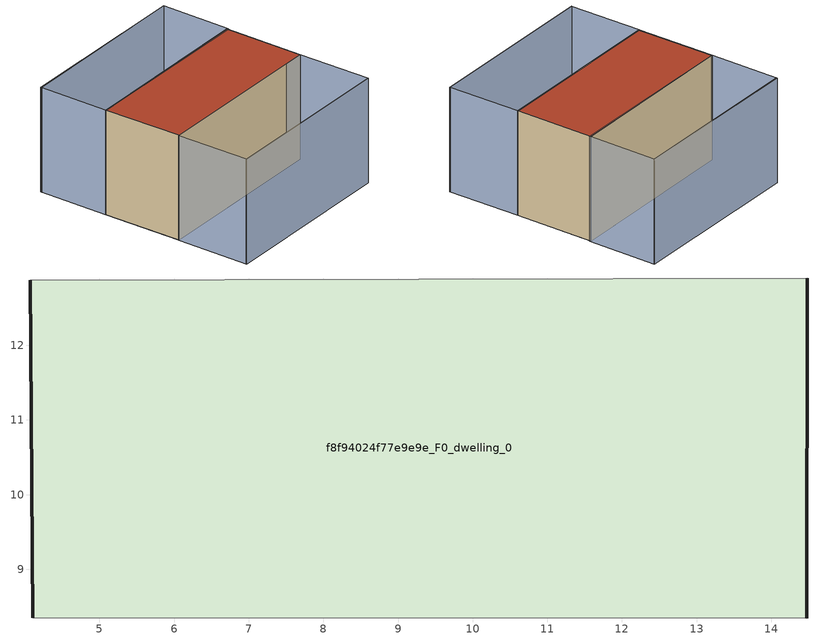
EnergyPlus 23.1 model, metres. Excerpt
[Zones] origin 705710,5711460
f8f94024f77e9e9e_F0_dwelling_0
 floor ground (EU_floor_Construction): 14.48,8.35 14.48,12.9 4.07,12.87 4.1,8.35 z0
 wall outside (EU_wall_Construction): 14.48,12.9 14.48,8.35 / 4.1,8.35 4.07,12.87 z0:6
 wall adiabatic (EU_wall_Construction): 4.07,12.87 14.48,12.9 / 14.48,8.35 4.1,8.35 z0:6
 roof outside (EU_roof_Construction): 14.48,12.9 14.48,8.35 4.1,8.35 4.07,12.87 z6
shading: 4.09,4.16 14.47,4.16 / 4.09,8.35 14.48,8.35 / 14.48,8.35 14.48,4.14 / 14.48,4.14 4.09,4.14 / 4.09,4.14 4.09,8.35 / 4.08,16.9 14.53,16.86 / 14.53,16.86 14.51,12.83 / 14.51,12.83 4.06,12.87 / 4.06,12.87 4.08,16.9 / 14.53,16.86 4.08,16.84 z0:6
[Building]
EU S2 Campaign: North Axis=0; Terrain=City; Solar Distribution=FullExterior
[Site:Location]
London: Latitude=51.5; Longitude=-0.5; Time Zone=0; Elevation=25
[SizingPeriod:WeatherFileDays]
AnnualSizingPeriod: Begin Month=1; Begin Day of Month=1; End Month=12; End Day of Month=31; Day of Week for Start Day=Monday; Use Weather File Daylight Saving Period=No; Use Weather File Rain and Snow Indicators=No
[MATERIAL]
EU_InternalMass_Material: Roughness=MediumRough; Thickness=0.1; Conductivity=1; Density=1800; Specific Heat=900; Thermal Absorptance=0.9; Solar Absorptance=0.7; Visible Absorptance=0.7
[MATERIAL:NOMASS] Roughness=MediumRough; Thermal Absorptance=0.9; Solar Absorptance=0.7; Visible Absorptance=0.7
Name | Thermal Resistance
EU_wall_NoMass | 0.71061
EU_roof_NoMass | 2.41608
EU_floor_NoMass | 1.75078
[CONSTRUCTION]
EU_wall_Construction: EU_wall_NoMass
EU_roof_Construction: EU_roof_NoMass
EU_floor_Construction: EU_floor_NoMass
EU_InternalMass_Construction: EU_InternalMass_Material
[ZONE]
f8f94024f77e9e9e_F0_dwelling_0: Type=1; Multiplier=1; Ceiling Height=autocalculate; Volume=282.883; Floor Area=autocalculate; Part of Total Floor Area=Yes
[INTERNALMASS]
f8f94024f77e9e9e_F0_dwelling_0_EU_InternalMass: Construction=EU_InternalMass_Construction; Zone or ZoneList=f8f94024f77e9e9e_F0_dwelling_0; Surface Area=47.1471
[OTHEREQUIPMENT]
EU_Step8_InternalGain_f8f94024f77e9e9e_F0_dwelling_0_f000: Fuel Type=Electricity; Zone or ZoneList or Space or SpaceList=f8f94024f77e9e9e_F0_dwelling_0; Schedule=EU_Step8_GainSchedule_f8f94024f77e9e9e_F0_dwelling_0_f000; Design Level Calculation Method=Watts/Area; Power per Zone Floor Area=1; Fraction Latent=0; Fraction Radiant=0; Fraction Lost=0; Carbon Dioxide Generation Rate=0; EndUse Subcategory=EU_Step8_InternalGains
[ZONEVENTILATION:DESIGNFLOWRATE]
EU_ConstantAir_f8f94024f77e9e9e_F0_dwelling_0: Zone or ZoneList or Space or SpaceList=f8f94024f77e9e9e_F0_dwelling_0; Schedule=EU_AlwaysOn; Design Flow Rate Calculation Method=AirChanges/Hour; Air Changes per Hour=0.496673; Ventilation Type=Natural; Fan Pressure Rise=0; Fan Total Efficiency=1; Constant Term Coefficient=1; Temperature Term Coefficient=0; Velocity Term Coefficient=0; Velocity Squared Term Coefficient=0; Minimum Indoor Temperature=-100; Maximum Indoor Temperature=100; Delta Temperature=-100; Minimum Outdoor Temperature=-100; Maximum Outdoor Temperature=100; Maximum Wind Speed=40
[HVACTEMPLATE:THERMOSTAT]
EU_HeatOnly_f8f94024f77e9e9e_F0_dwelling_0: Constant Heating Setpoint=20; Constant Cooling Setpoint=50
[HVACTEMPLATE:ZONE:IDEALLOADSAIRSYSTEM]
f8f94024f77e9e9e_F0_dwelling_0: Template Thermostat=EU_HeatOnly_f8f94024f77e9e9e_F0_dwelling_0; System Availability Schedule=EU_AlwaysOn; Maximum Heating Supply Air Temperature=50; Minimum Cooling Supply Air Temperature=13; Maximum Heating Supply Air Humidity Ratio=0.0156; Minimum Cooling Supply Air Humidity Ratio=0.0077; Heating Limit=NoLimit; Cooling Limit=NoLimit; Heating Availability Schedule=EU_AlwaysOn; Cooling Availability Schedule=EU_CoolingOff; Dehumidification Control Type=ConstantSensibleHeatRatio; Cooling Sensible Heat Ratio=0.7; Dehumidification Setpoint=60; Humidification Control Type=None; Humidification Setpoint=30; Outdoor Air Method=None; Outdoor Air Flow Rate per Person=0.00944; Outdoor Air Flow Rate per Zone Floor Area=0; Outdoor Air Flow Rate per Zone=0; Demand Controlled Ventilation Type=None; Outdoor Air Economizer Type=NoEconomizer; Heat Recovery Type=None; Sensible Heat Recovery Effectiveness=0.7; Latent Heat Recovery Effectiveness=0.65
[SIZING:ZONE]
f8f94024f77e9e9e_F0_dwelling_0: Zone Cooling Design Supply Air Temperature Input Method=SupplyAirTemperature; Zone Cooling Design Supply Air Temperature=13; Zone Heating Design Supply Air Temperature Input Method=SupplyAirTemperature; Zone Heating Design Supply Air Temperature=50; Zone Cooling Design Supply Air Humidity Ratio=0.008; Zone Heating Design Supply Air Humidity Ratio=0.008; Cooling Design Air Flow Method=DesignDay; Cooling Design Air Flow Rate=0; Cooling Minimum Air Flow per Zone Floor Area=0.000762; Cooling Minimum Air Flow=0; Cooling Minimum Air Flow Fraction=0.2; Heating Design Air Flow Method=DesignDay; Heating Design Air Flow Rate=0; Heating Maximum Air Flow per Zone Floor Area=0.002032; Heating Maximum Air Flow=0.141576; Heating Maximum Air Flow Fraction=0.3; Account for Dedicated Outdoor Air System=No; Dedicated Outdoor Air System Control Strategy=NeutralSupplyAir; Dedicated Outdoor Air Low Setpoint Temperature for Design=autosize; Dedicated Outdoor Air High Setpoint Temperature for Design=autosize; Zone Load Sizing Method=Sensible Load Only No Latent Load; Zone Latent Cooling Design Supply Air Humidity Ratio Input Method=HumidityRatioDifference; Zone Cooling Design Supply Air Humidity Ratio Difference=0.005; Zone Latent Heating Design Supply Air Humidity Ratio Input Method=HumidityRatioDifference; Zone Humidification Design Supply Air Humidity Ratio Difference=0.005
[SCHEDULE:CONSTANT]
Name | Hourly Value
EU_AlwaysOn | 1
EU_CoolingOff | 0
[SCHEDULE:FILE]
EU_Step8_GainSchedule_f8f94024f77e9e9e_F0_dwelling_0_f000: File=../../schedules/f8f94024f77e9e9e/f8f94024f77e9e9e_F0_dwelling_0_f000_gain.csv; Column Number=1; Rows to Skip at Top=0; Number of Hours of Data=8760; Column Separator=Comma; Interpolate to Timestep=No; Minutes per Item=60; Adjust Schedule for Daylight Savings=Yes
